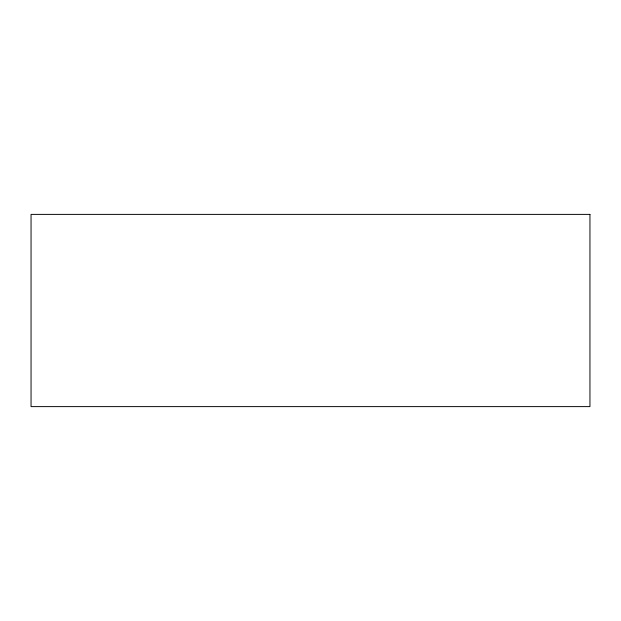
<?xml version="1.0" encoding="UTF-8"?>
<svg xmlns="http://www.w3.org/2000/svg" width="621" height="621" viewBox="0 0 621 621"><rect width="100%" height="100%" fill="white"/><g stroke="black" fill="none" stroke-linecap="round" stroke-linejoin="round"><path stroke-width="0.93" d="M589.95 214.385L31.05 214.385L31.05 406.615L589.95 406.615L589.95 214.385"/></g></svg>
